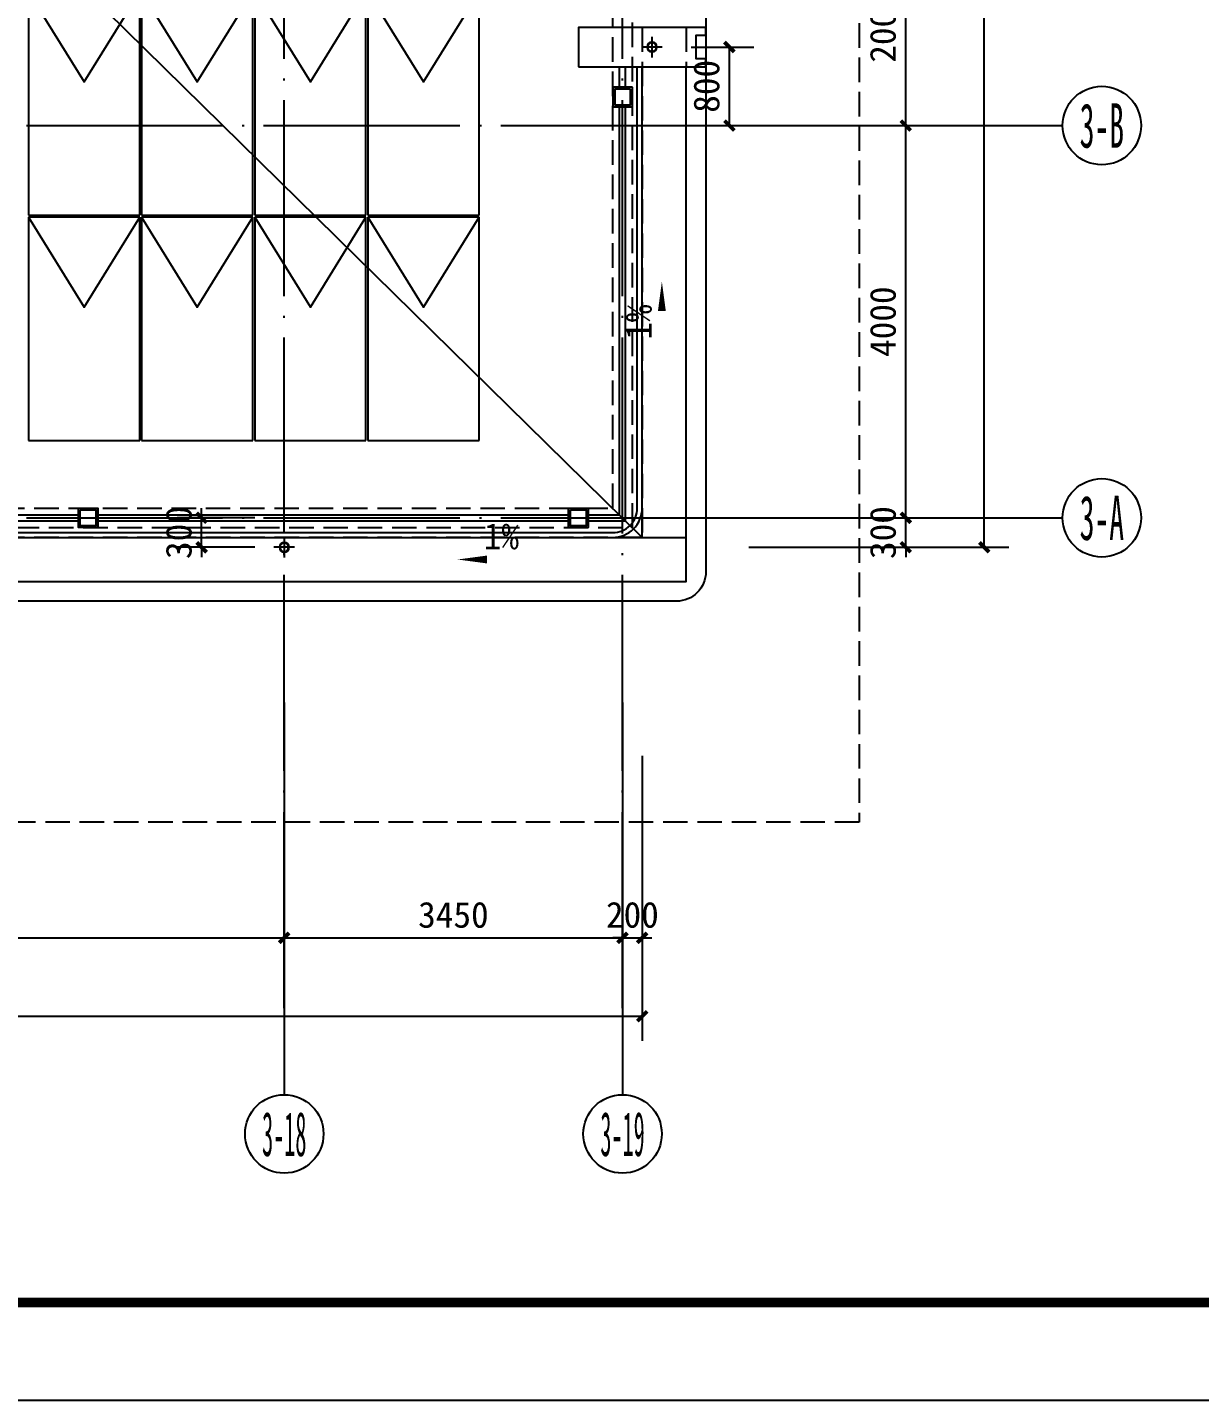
# Model space of a CAD drawing. Extents: x -46233 to 84150, y 109350 to 390860.
# Drawn here: x 43534 to 55487, y 328200 to 342200 of the extents above; entities that cross this region are included whole.
import ezdxf
from ezdxf.enums import TextEntityAlignment as Align

# ---------------------------------------------------------------- set-up
doc = ezdxf.new("R2010")
doc.units = 0
doc.header["$LTSCALE"] = 1000
doc.header["$MEASUREMENT"] = 0
for name, pattern in [('3#-轴线$1$DOTE', [2.42, 2, -0.2, 0.02, -0.2]), ('3#楼机房平面$0$DASH', [0.35, 0.25, -0.1]), ('DASH', [0.35, 0.25, -0.1])]:
    doc.linetypes.add(name, pattern=pattern)
doc.layers.get('Defpoints').update_dxf_attribs({"color": 4, "linetype": 'DASH'})
for name, color, linetype in [('3#-轴号$0$A-ANNO-AXIS-CIRC', 3, 'Continuous'), ('3#-轴号$0$A-ANNO-AXIS-TEXT', 7, 'Continuous'), ('3#-轴号$0$A-ANNO-DIMS', 3, 'Continuous'), ('3#-轴线$1$A-ANNO-DOTE', 10, '3#-轴线$1$DOTE'), ('3#楼机房平面$0$A-00-HX-113-wall-01Y$0$HRAL', 31, 'Continuous'), ('3#楼机房平面$0$A-COLU-STEL', 11, 'Continuous'), ('3#楼机房平面$0$A-FLOR-HRAL', 71, 'Continuous'), ('3#楼机房平面$0$A-ROOF', 241, 'Continuous'), ('3#楼机房平面$0$A-WALL-INSL', 241, 'Continuous'), ('A-ANNO-DIMS', 3, 'Continuous'), ('A-ANNO-SYMB', 3, 'Continuous'), ('A-ANNO-TEXT', 255, 'Continuous'), ('A-DRAN-SYMB', 243, 'Continuous'), ('A-WALL-INSL', 241, 'Continuous'), ('A1-无手签$0$A-ANNO-TTLB', 7, 'Continuous'), ('AXIS_TEXT', 7, 'Continuous'), ('GF-光伏组件', 3, 'Continuous')]:
    doc.layers.add(name, color=color, linetype=linetype)
doc.styles.add('3#-轴号$0$_TCH_AXIS', font='')
doc.styles.add('3#-轴号$0$_TCH_DIM_T3', font='')
doc.styles.add('_TCH_DIM', font='')
doc.styles.add('_TCH_DIM_T3', font='')
doc.styles.add('COMPLEX', font='COMPLEX')
doc.styles.get('3#-轴号$0$_TCH_AXIS').set_extended_font_data('SimSun')
doc.styles.get('3#-轴号$0$_TCH_DIM_T3').set_extended_font_data('SimSun')
doc.styles.get('_TCH_DIM').set_extended_font_data('SimSun')
doc.styles.get('_TCH_DIM_T3').set_extended_font_data('SimSun')
doc.dimstyles.new('3#-轴号$0$_TCH_ARCH&&100', dxfattribs={"dimtxt": 264.345992, "dimasz": 100, "dimexe": 250, "dimexo": 300, "dimgap": 100, "dimtad": 1, "dimdec": 0, "dimzin": 0, "dimdsep": 46, "dimtxsty": '3#-轴号$0$_TCH_DIM_T3', "dimblk": '3#-轴号$0$_ArchTick', "dimcen": 0.09, "dimclrt": 7, "dimazin": 2, "dimtfac": 1, "dimtdec": 0, "dimtix": 1, "dimtmove": 2, "dimatfit": 3, "dimfxl": 100, "dimtolj": 1, "dimtzin": 0, "dimarcsym": 0})
doc.dimstyles.new('_TCH_ARCH&&100', dxfattribs={"dimtxt": 264.345992, "dimasz": 100, "dimexe": 250, "dimexo": 300, "dimgap": 100, "dimtad": 1, "dimdec": 0, "dimzin": 0, "dimdsep": 46, "dimtxsty": '_TCH_DIM_T3', "dimblk": 'ARCHTICK', "dimcen": 0.09, "dimclrt": 7, "dimazin": 2, "dimtfac": 1, "dimtdec": 0, "dimtix": 1, "dimtmove": 2, "dimatfit": 3, "dimfxl": 100, "dimtolj": 1, "dimtzin": 0, "dimarcsym": 0})

# ---------------------------------------------------------------- blocks, each defined once
blk = doc.blocks.new('3#-轴线')
at = {"layer": '3#-轴线$1$A-ANNO-DOTE'}
for points in [[(41800, -16100), (41800, 5500)], [(38350, -16100), (38350, -3200)], [(-3000, -7100), (45757, -7100)], [(-3000, -11100), (45757, -11100)]]:
    blk.add_lwpolyline(points, dxfattribs=at)
blk = doc.blocks.new('_AXISO')
blk.add_circle((0, 0), 0.5)
at = {"layer": 'AXIS_TEXT', "style": 'COMPLEX', "width": 1.041667}
blk.add_attdef('A', text='', height=0.56, dxfattribs=at).set_placement((-0.25, -0.28), (0.25, -0.28), align=Align.FIT)
blk = doc.blocks.new('3#-轴号$0$_ArchTick')
at = {"color": 0, "linetype": 'ByBlock', "const_width": 0.4}
blk.add_lwpolyline([(-0.5, -0.5), (0.5, 0.5)], dxfattribs=at)
blk = doc.blocks.new('*D803')
at = {"layer": '3#-轴号$0$A-ANNO-DIMS', "color": 0, "lineweight": -2, "transparency": 16777216}
for p, q in [((31350, -15882), (31350, -16632)), ((38350, -15882), (38350, -16632)), ((31350, -16382), (38350, -16382))]:
    blk.add_line(p, q, dxfattribs=at)
at = {"layer": 'Defpoints', "color": 0, "transparency": 16777216}
for p in [(31350, -15582), (38350, -15582), (38350, -16382)]:
    blk.add_point(p, dxfattribs=at)
at = {"layer": '3#-轴号$0$A-ANNO-DIMS', "color": 0, "lineweight": -2, "transparency": 16777216, "xscale": 100, "yscale": 100, "zscale": 100, "rotation": 180}
blk.add_blockref('3#-轴号$0$_ArchTick', (31350, -16382), dxfattribs=at)
at = {"layer": '3#-轴号$0$A-ANNO-DIMS', "color": 0, "lineweight": -2, "transparency": 16777216, "xscale": 100, "yscale": 100, "zscale": 100}
blk.add_blockref('3#-轴号$0$_ArchTick', (38350, -16382), dxfattribs=at)
at = {"layer": '3#-轴号$0$A-ANNO-DIMS', "color": 7, "transparency": 16777216, "insert": (34850, -16149), "char_height": 264.3, "attachment_point": 5, "style": '3#-轴号$0$_TCH_DIM_T3'}
blk.add_mtext('\\A1;7000', dxfattribs=at)
blk = doc.blocks.new('*D804')
at = {"layer": '3#-轴号$0$A-ANNO-DIMS', "color": 0, "lineweight": -2, "transparency": 16777216}
for p, q in [((38350, -15882), (38350, -16632)), ((41800, -15882), (41800, -16632)), ((38350, -16382), (41800, -16382))]:
    blk.add_line(p, q, dxfattribs=at)
at = {"layer": 'Defpoints', "color": 0, "transparency": 16777216}
for p in [(38350, -15582), (41800, -15582), (41800, -16382)]:
    blk.add_point(p, dxfattribs=at)
at = {"layer": '3#-轴号$0$A-ANNO-DIMS', "color": 0, "lineweight": -2, "transparency": 16777216, "xscale": 100, "yscale": 100, "zscale": 100, "rotation": 180}
blk.add_blockref('3#-轴号$0$_ArchTick', (38350, -16382), dxfattribs=at)
at = {"layer": '3#-轴号$0$A-ANNO-DIMS', "color": 0, "lineweight": -2, "transparency": 16777216, "xscale": 100, "yscale": 100, "zscale": 100}
blk.add_blockref('3#-轴号$0$_ArchTick', (41800, -16382), dxfattribs=at)
at = {"layer": '3#-轴号$0$A-ANNO-DIMS', "color": 7, "transparency": 16777216, "insert": (40075, -16149), "char_height": 264.3, "attachment_point": 5, "style": '3#-轴号$0$_TCH_DIM_T3'}
blk.add_mtext('\\A1;3450', dxfattribs=at)
blk = doc.blocks.new('*D811')
at = {"layer": '3#-轴号$0$A-ANNO-DIMS', "color": 0, "lineweight": -2, "transparency": 16777216}
for p, q in [((44188, -8100), (44938, -8100)), ((44688, -12100), (44688, -8100)), ((44188, -12100), (44938, -12100))]:
    blk.add_line(p, q, dxfattribs=at)
at = {"layer": 'Defpoints', "color": 0, "transparency": 16777216}
for p in [(43888, -8100), (44688, -8100), (43888, -12100)]:
    blk.add_point(p, dxfattribs=at)
at = {"layer": '3#-轴号$0$A-ANNO-DIMS', "color": 0, "lineweight": -2, "transparency": 16777216, "xscale": 100, "yscale": 100, "zscale": 100}
for p, rotation in [((44688, -8100), 90), ((44688, -12100), 270)]:
    blk.add_blockref('3#-轴号$0$_ArchTick', p, dxfattribs=dict(at, rotation=rotation))
at = {"layer": '3#-轴号$0$A-ANNO-DIMS', "color": 7, "transparency": 16777216, "insert": (44456, -10100), "char_height": 264.3, "attachment_point": 5, "rotation": 90, "style": '3#-轴号$0$_TCH_DIM_T3'}
blk.add_mtext('\\A1;4000', dxfattribs=at)
blk = doc.blocks.new('*D812')
at = {"layer": '3#-轴号$0$A-ANNO-DIMS', "color": 0, "lineweight": -2, "transparency": 16777216}
for p, q in [((44188, -6100), (44938, -6100)), ((44688, -8100), (44688, -6100)), ((44188, -8100), (44938, -8100))]:
    blk.add_line(p, q, dxfattribs=at)
at = {"layer": 'Defpoints', "color": 0, "transparency": 16777216}
for p in [(43888, -6100), (44688, -6100), (43888, -8100)]:
    blk.add_point(p, dxfattribs=at)
at = {"layer": '3#-轴号$0$A-ANNO-DIMS', "color": 0, "lineweight": -2, "transparency": 16777216, "xscale": 100, "yscale": 100, "zscale": 100}
for p, rotation in [((44688, -6100), 90), ((44688, -8100), 270)]:
    blk.add_blockref('3#-轴号$0$_ArchTick', p, dxfattribs=dict(at, rotation=rotation))
at = {"layer": '3#-轴号$0$A-ANNO-DIMS', "color": 7, "transparency": 16777216, "insert": (44456, -7100), "char_height": 264.3, "attachment_point": 5, "rotation": 90, "style": '3#-轴号$0$_TCH_DIM_T3'}
blk.add_mtext('\\A1;2000', dxfattribs=at)
blk = doc.blocks.new('3#楼机房平面')
at = {"layer": '3#楼机房平面$0$A-00-HX-113-wall-01Y$0$HRAL'}
blk.add_lwpolyline([(30900.1, 600), (32200.1, 600), (32200.1, 680), (32100.1, 680), (32100.1, 920), (32200.1, 920), (32200.1, 1000), (30900.1, 1000)], close=True, dxfattribs=at)
for points in [[(11150.7, -4200), (31250.1, -4200, 0.4142136), (31550.1, -3900), (31550.1, 600)], [(11150.7, -4150), (31250.1, -4150, 0.4142136), (31500.1, -3900), (31500.1, 600)]]:
    blk.add_lwpolyline(points, format="xyb", dxfattribs=at)
at = {"layer": '3#楼机房平面$0$A-COLU-STEL'}
for points in [[(31449.9, 390), (31249.9, 390), (31249.9, 190), (31449.9, 190)], [(31429.9, 370), (31269.9, 370), (31269.9, 210), (31429.9, 210)], [(25800, -3900), (26000, -3900), (26000, -4100), (25800, -4100)], [(25820, -3920), (25980, -3920), (25980, -4080), (25820, -4080)], [(30800, -3900), (31000, -3900), (31000, -4100), (30800, -4100)], [(30820, -3920), (30980, -3920), (30980, -4080), (30820, -4080)]]:
    blk.add_lwpolyline(points, close=True, dxfattribs=at)
at = {"layer": '3#楼机房平面$0$A-FLOR-HRAL'}
for points in [[(31320, 390), (31320, 600)], [(31380, 390), (31380, 600)], [(31000, -3970), (31320, -3970), (31320, 190)], [(31000, -4030), (31380, -4030), (31380, 190)], [(21000, -3970), (25800, -3970)], [(21000, -4030), (25800, -4030)], [(26000, -3970), (30800, -3970)], [(26000, -4030), (30800, -4030)]]:
    blk.add_lwpolyline(points, dxfattribs=at)
at = {"layer": '3#楼机房平面$0$A-ROOF'}
blk.add_lwpolyline([(23300, 7950), (31900, 7950, -0.4142136), (32200, 7650), (32200, -4550, -0.4142136), (31900, -4850), (-11000, -4850, -0.4142136), (-11300, -4550), (-11300, 7650, -0.4142136), (-11000, 7950), (-2400, 7950)], format="xyb", dxfattribs=at)
for points in [[(31550, 7300), (25700, 1550), (31550, -4200)], [(11150.7, -4200), (31550, -4200), (31550, 600)], [(11150.7, -4650), (32000, -4650), (32000, 600)]]:
    blk.add_lwpolyline(points, dxfattribs=at)
at = {"layer": '3#楼机房平面$0$A-ROOF', "linetype": '3#楼机房平面$0$DASH'}
for points in [[(-1950, 7200), (-10550, 7200), (-10550, -4100), (31450, -4100), (31450, 7200), (22850.1, 7200)], [(-1950, 7000), (-10350, 7000), (-10350, -3900), (31250, -3900), (31250, 7000), (22850.1, 7000)], [(31550.1, 1000), (31550.1, 600)], [(31550.1, 1000), (31550.1, 600)], [(32000.1, 1000), (32000.1, 600)], [(32000.1, 1000), (32000.1, 600)]]:
    blk.add_lwpolyline(points, dxfattribs=at)
at = {"layer": '3#楼机房平面$0$A-WALL-INSL'}
blk.add_lwpolyline([(31550, -4200), (32000, -4200)], dxfattribs=at)
blk = doc.blocks.new('A$C1FA52222')
at = {"layer": 'GF-光伏组件'}
for p, q in [((0, -2278), (0, 0)), ((0, 0), (1134, 0)), ((1134, 0), (1134, -2278)), ((1134, -2278), (0, -2278))]:
    blk.add_line(p, q, dxfattribs=at)
blk.add_lwpolyline([(0, -2278), (567, -1359), (1134, -2278)], dxfattribs=at)
blk = doc.blocks.new('hythbgyth')
at = {"layer": 'Defpoints'}
blk.add_lwpolyline([(-203, 200), (41997, 200), (41997, -11300), (-203, -11300)], close=True, dxfattribs=at)
at = {"layer": 'GF-光伏组件', "xscale": -1, "rotation": 180}
for p in [(35738, -8014), (36892, -8014), (38046, -8014), (39200, -8014), (35738, -10312), (36892, -10312), (38046, -10312), (39200, -10312)]:
    blk.add_blockref('A$C1FA52222', p, dxfattribs=at)
blk = doc.blocks.new('雨水管')
at = {"layer": 'A-DRAN-SYMB'}
for p, q in [((-5, 0), (205, 0)), ((100, 105), (100, -105))]:
    blk.add_line(p, q, dxfattribs=at)
for radius in [50, 45]:
    blk.add_circle((100, 0), radius, dxfattribs=at)
blk = doc.blocks.new('YHHYTG')
for p in [(-2150, 7600), (1850, 7600), (-10850, 800), (-7100, -4300), (6900, -4300)]:
    blk.add_blockref('雨水管', p)
blk = doc.blocks.new('_ArchTick')
at = {"color": 0, "linetype": 'ByBlock', "const_width": 0.4}
blk.add_lwpolyline([(-0.5, -0.5), (0.5, 0.5)], dxfattribs=at)
blk = doc.blocks.new('*D259')
at = {"layer": 'A-ANNO-DIMS', "color": 0, "lineweight": -2, "transparency": 16777216}
for p, q in [((45310, 337200), (45310, 337300)), ((45853, 337200), (45060, 337200)), ((45310, 336900), (45310, 337200)), ((45853, 336900), (45060, 336900)), ((45310, 336900), (45310, 336800))]:
    blk.add_line(p, q, dxfattribs=at)
at = {"layer": 'Defpoints', "color": 0, "transparency": 16777216}
for p in [(45310, 337200), (46153, 337200), (46153, 336900)]:
    blk.add_point(p, dxfattribs=at)
at = {"layer": 'A-ANNO-DIMS', "color": 0, "lineweight": -2, "transparency": 16777216, "xscale": 100, "yscale": 100, "zscale": 100}
for p, rotation in [((45310, 337200), 270), ((45310, 336900), 90)]:
    blk.add_blockref('_ArchTick', p, dxfattribs=dict(at, rotation=rotation))
at = {"layer": 'A-ANNO-DIMS', "color": 7, "transparency": 16777216, "insert": (45078, 337050), "char_height": 264.3, "attachment_point": 5, "rotation": 90, "style": '_TCH_DIM_T3'}
blk.add_mtext('\\A1;300', dxfattribs=at)
blk = doc.blocks.new('*D260')
at = {"layer": 'A-ANNO-DIMS', "color": 0, "lineweight": -2, "transparency": 16777216}
for p, q in [((50303, 342000), (50942, 342000)), ((50692, 341200), (50692, 342000)), ((50303, 341200), (50942, 341200))]:
    blk.add_line(p, q, dxfattribs=at)
at = {"layer": 'Defpoints', "color": 0, "transparency": 16777216}
for p in [(50003, 342000), (50692, 342000), (50003, 341200)]:
    blk.add_point(p, dxfattribs=at)
at = {"layer": 'A-ANNO-DIMS', "color": 0, "lineweight": -2, "transparency": 16777216, "xscale": 100, "yscale": 100, "zscale": 100}
for p, rotation in [((50692, 342000), 90), ((50692, 341200), 270)]:
    blk.add_blockref('_ArchTick', p, dxfattribs=dict(at, rotation=rotation))
at = {"layer": 'A-ANNO-DIMS', "color": 7, "transparency": 16777216, "insert": (50460, 341600), "char_height": 264.3, "attachment_point": 5, "rotation": 90, "style": '_TCH_DIM_T3'}
blk.add_mtext('\\A1;800', dxfattribs=at)
blk = doc.blocks.new('*D261')
at = {"layer": 'A-ANNO-DIMS', "color": 0, "lineweight": -2, "transparency": 16777216}
for p, q in [((49603, 342405), (49603, 342864)), ((49903, 342405), (49903, 342864)), ((49603, 342614), (49503, 342614)), ((49603, 342614), (49903, 342614)), ((49903, 342614), (50003, 342614))]:
    blk.add_line(p, q, dxfattribs=at)
at = {"layer": 'Defpoints', "color": 0, "transparency": 16777216}
for p in [(49903, 342614), (49603, 342105), (49903, 342105)]:
    blk.add_point(p, dxfattribs=at)
at = {"layer": 'A-ANNO-DIMS', "color": 0, "lineweight": -2, "transparency": 16777216, "xscale": 100, "yscale": 100, "zscale": 100}
blk.add_blockref('_ArchTick', (49603, 342614), dxfattribs=at)
at = {"layer": 'A-ANNO-DIMS', "color": 0, "lineweight": -2, "transparency": 16777216, "xscale": 100, "yscale": 100, "zscale": 100, "rotation": 180}
blk.add_blockref('_ArchTick', (49903, 342614), dxfattribs=at)
at = {"layer": 'A-ANNO-DIMS', "color": 7, "transparency": 16777216, "insert": (49753, 342846), "char_height": 264.3, "attachment_point": 5, "style": '_TCH_DIM_T3'}
blk.add_mtext('\\A1;300', dxfattribs=at)
blk = doc.blocks.new('*D428')
at = {"layer": 'A-ANNO-DIMS', "color": 0, "lineweight": -2, "transparency": 16777216}
for p, q in [((49603, 333627), (49603, 332668)), ((49803, 333627), (49803, 332668)), ((49603, 332918), (49503, 332918)), ((49603, 332918), (49803, 332918)), ((49803, 332918), (49903, 332918))]:
    blk.add_line(p, q, dxfattribs=at)
at = {"layer": 'Defpoints', "color": 0, "transparency": 16777216}
for p in [(49603, 333927), (49803, 333927), (49803, 332918)]:
    blk.add_point(p, dxfattribs=at)
at = {"layer": 'A-ANNO-DIMS', "color": 0, "lineweight": -2, "transparency": 16777216, "xscale": 100, "yscale": 100, "zscale": 100}
blk.add_blockref('_ArchTick', (49603, 332918), dxfattribs=at)
at = {"layer": 'A-ANNO-DIMS', "color": 0, "lineweight": -2, "transparency": 16777216, "xscale": 100, "yscale": 100, "zscale": 100, "rotation": 180}
blk.add_blockref('_ArchTick', (49803, 332918), dxfattribs=at)
at = {"layer": 'A-ANNO-DIMS', "color": 7, "transparency": 16777216, "insert": (49703, 333151), "char_height": 264.3, "attachment_point": 5, "style": '_TCH_DIM_T3'}
blk.add_mtext('\\A1;200', dxfattribs=at)
blk = doc.blocks.new('*D436')
at = {"layer": 'A-ANNO-DIMS', "color": 0, "lineweight": -2, "transparency": 16777216}
for p, q in [((7603, 334774), (7603, 331868)), ((49803, 334774), (49803, 331868)), ((7603, 332118), (49803, 332118))]:
    blk.add_line(p, q, dxfattribs=at)
at = {"layer": 'Defpoints', "color": 0, "transparency": 16777216}
for p in [(7603, 335074), (49803, 335074), (49803, 332118)]:
    blk.add_point(p, dxfattribs=at)
at = {"layer": 'A-ANNO-DIMS', "color": 0, "lineweight": -2, "transparency": 16777216, "xscale": 100, "yscale": 100, "zscale": 100, "rotation": 180}
blk.add_blockref('_ArchTick', (7603, 332118), dxfattribs=at)
at = {"layer": 'A-ANNO-DIMS', "color": 0, "lineweight": -2, "transparency": 16777216, "xscale": 100, "yscale": 100, "zscale": 100}
blk.add_blockref('_ArchTick', (49803, 332118), dxfattribs=at)
at = {"layer": 'A-ANNO-DIMS', "color": 7, "transparency": 16777216, "insert": (28703, 332351), "char_height": 264.3, "attachment_point": 5, "style": '_TCH_DIM_T3'}
blk.add_mtext('\\A1;42200', dxfattribs=at)
blk = doc.blocks.new('*D442')
at = {"layer": 'A-ANNO-DIMS', "color": 0, "lineweight": -2, "transparency": 16777216}
for p, q in [((52491, 337200), (52491, 337300)), ((51724, 337200), (52741, 337200)), ((52491, 336900), (52491, 337200)), ((51724, 336900), (52741, 336900)), ((52491, 336900), (52491, 336800))]:
    blk.add_line(p, q, dxfattribs=at)
at = {"layer": 'Defpoints', "color": 0, "transparency": 16777216}
for p in [(51424, 337200), (52491, 337200), (51424, 336900)]:
    blk.add_point(p, dxfattribs=at)
at = {"layer": 'A-ANNO-DIMS', "color": 0, "lineweight": -2, "transparency": 16777216, "xscale": 100, "yscale": 100, "zscale": 100}
for p, rotation in [((52491, 337200), 270), ((52491, 336900), 90)]:
    blk.add_blockref('_ArchTick', p, dxfattribs=dict(at, rotation=rotation))
at = {"layer": 'A-ANNO-DIMS', "color": 7, "transparency": 16777216, "insert": (52259, 337050), "char_height": 264.3, "attachment_point": 5, "rotation": 90, "style": '_TCH_DIM_T3'}
blk.add_mtext('\\A1;300', dxfattribs=at)
blk = doc.blocks.new('*D469')
at = {"layer": 'A-ANNO-DIMS', "color": 0, "lineweight": -2, "transparency": 16777216}
for p, q in [((50891, 349000), (53541, 349000)), ((53291, 336900), (53291, 349000)), ((50891, 336900), (53541, 336900))]:
    blk.add_line(p, q, dxfattribs=at)
at = {"layer": 'Defpoints', "color": 0, "transparency": 16777216}
for p in [(50591, 349000), (53291, 349000), (50591, 336900)]:
    blk.add_point(p, dxfattribs=at)
at = {"layer": 'A-ANNO-DIMS', "color": 0, "lineweight": -2, "transparency": 16777216, "xscale": 100, "yscale": 100, "zscale": 100}
for p, rotation in [((53291, 349000), 90), ((53291, 336900), 270)]:
    blk.add_blockref('_ArchTick', p, dxfattribs=dict(at, rotation=rotation))
at = {"layer": 'A-ANNO-DIMS', "color": 7, "transparency": 16777216, "insert": (53059, 342950), "char_height": 264.3, "attachment_point": 5, "rotation": 90, "style": '_TCH_DIM_T3'}
blk.add_mtext('\\A1;12100', dxfattribs=at)
blk = doc.blocks.new('3#-轴号')
at = {"layer": '3#-轴号$0$A-ANNO-AXIS-CIRC'}
for p, q in [((42288, -8100), (46288, -8100)), ((42288, -12100), (46288, -12100)), ((38350, -13981.5), (38350, -17981.5)), ((41800, -13981.5), (41800, -17981.5))]:
    blk.add_line(p, q, dxfattribs=at)
at = {"layer": 'Defpoints'}
blk.add_lwpolyline([(-2360.1, 4492.7), (44213.5, 4492.7), (44213.5, -15203.4), (-2360.1, -15203.4)], close=True, dxfattribs=at)
at = {"layer": '3#-轴号$0$A-ANNO-AXIS-CIRC'}
ref = blk.add_blockref('_AXISO', (46688, -8100), dxfattribs=dict(at, xscale=800, yscale=800, zscale=800))
ref.add_attrib('A', '3-B', dxfattribs={"layer": '3#-轴号$0$A-ANNO-AXIS-TEXT', "height": 452.55, "style": '3#-轴号$0$_TCH_AXIS', "width": 0.466146}).set_placement((46461.7, -8326.3), (46914.3, -8326.3), align=Align.FIT)
ref = blk.add_blockref('_AXISO', (46688, -12100), dxfattribs=dict(at, xscale=800, yscale=800, zscale=800))
ref.add_attrib('A', '3-A', dxfattribs={"layer": '3#-轴号$0$A-ANNO-AXIS-TEXT', "height": 452.55, "style": '3#-轴号$0$_TCH_AXIS', "width": 0.466146}).set_placement((46461.7, -12326.3), (46914.3, -12326.3), align=Align.FIT)
ref = blk.add_blockref('_AXISO', (38350, -18381.5), dxfattribs=dict(at, xscale=800, yscale=800, zscale=800))
ref.add_attrib('A', '3-18', dxfattribs={"layer": '3#-轴号$0$A-ANNO-AXIS-TEXT', "height": 452.55, "style": '3#-轴号$0$_TCH_AXIS', "width": 0.349609}).set_placement((38123.7, -18607.8), (38576.3, -18607.8), align=Align.FIT)
ref = blk.add_blockref('_AXISO', (41800, -18381.5), dxfattribs=dict(at, xscale=800, yscale=800, zscale=800))
ref.add_attrib('A', '3-19', dxfattribs={"layer": '3#-轴号$0$A-ANNO-AXIS-TEXT', "height": 452.55, "style": '3#-轴号$0$_TCH_AXIS', "width": 0.349609}).set_placement((41573.7, -18607.8), (42026.3, -18607.8), align=Align.FIT)
at = {"layer": '3#-轴号$0$A-ANNO-DIMS'}
for p1, p2, picture, middle in [((43888, -8100), (43888, -6100), '*D812', (44455.8, -7100)), ((43888, -12100), (43888, -8100), '*D811', (44455.8, -10100)), ((31350, -15581.5), (38350, -15581.5), '*D803', (34850, -16149.3)), ((38350, -15581.5), (41800, -15581.5), '*D804', (40075, -16149.3))]:
    dim = blk.add_aligned_dim(p1=p1, p2=p2, distance=-800, dimstyle='3#-轴号$0$_TCH_ARCH&&100', dxfattribs=at)
    dim.commit()
    dim.dimension.update_dxf_attribs({"geometry": picture, "text_midpoint": middle})

msp = doc.modelspace()

# ---------------------------------------------------------------- linework, layer by layer
at = {"layer": 'A-ANNO-SYMB'}
for points in [[(50003.7, 338749, 0, 0, 0), (50003.7, 339609, 0, 80, 0), (50003.7, 339309, 0, 0, 0)], [(48780.7, 336775.3, 0, 0, 0), (47920.7, 336775.3, 0, 80, 0), (48220.7, 336775.3, 0, 0, 0)]]:
    msp.add_lwpolyline(points, format="xyseb", dxfattribs=at)
at = {"layer": 'A1-无手签$0$A-ANNO-TTLB'}
msp.add_lwpolyline([(0, 328200), (0, 387600), (84100, 387600), (84100, 328200)], close=True, dxfattribs=at)
at = {"layer": 'A1-无手签$0$A-ANNO-TTLB', "const_width": 100}
msp.add_lwpolyline([(2500, 329200), (83100, 329200), (83100, 386600), (2500, 386600)], close=True, dxfattribs=at)

# ---------------------------------------------------------------- block references
for name, p in [('3#-轴号', (7802.7, 349300)), ('3#-轴线', (7802.7, 348300)), ('3#楼机房平面', (18252.7, 341200)), ('hythbgyth', (7806.2, 348300))]:
    msp.add_blockref(name, p)
at = {"layer": 'A-WALL-INSL', "xscale": -1}
msp.add_blockref('YHHYTG', (39152.7, 341200), dxfattribs=at)

# ---------------------------------------------------------------- texts
at = {"layer": 'A-ANNO-TEXT', "color": 7, "style": '_TCH_DIM'}
msp.add_text('1%', height=264.35, rotation=90, dxfattribs=at).set_placement((49898.7, 339015.8))
msp.add_text('1%', height=264.35, dxfattribs=at).set_placement((48187.5, 336880.3))

# ---------------------------------------------------------------- dimensions: what is measured, and where the dimension line sits
at = {"layer": 'A-ANNO-DIMS'}
for p1, p2, distance, picture, middle in [((50590.7, 336900), (50590.7, 349000), -2700, '*D469', (53058.5, 342950)), ((49602.8, 342105), (49902.7, 342105), 509, '*D261', (49752.7, 342846.2)), ((50002.8, 341200), (50002.8, 342000), -689.2, '*D260', (50459.8, 341600)), ((46152.8, 336900), (46152.8, 337200), 842.6, '*D259', (45078, 337050)), ((51424, 336900), (51424, 337200), -1066.6, '*D442', (52258.5, 337050)), ((7602.7, 335074.2), (49802.7, 335074.2), -2955.8, '*D436', (28702.7, 332350.7)), ((49602.7, 333927.5), (49802.7, 333927.5), -1009, '*D428', (49702.7, 333150.7))]:
    dim = msp.add_aligned_dim(p1=p1, p2=p2, distance=distance, dimstyle='_TCH_ARCH&&100', dxfattribs=at)
    dim.commit()
    dim.dimension.update_dxf_attribs({"geometry": picture, "text_midpoint": middle})

doc.saveas('drawing.dxf')
